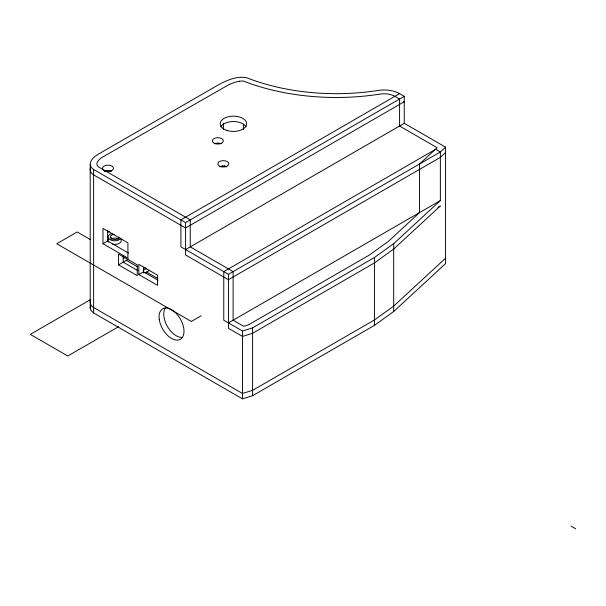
<?xml version="1.0" encoding="UTF-8"?>
<svg xmlns="http://www.w3.org/2000/svg" width="606" height="606" viewBox="0 0 606 606"><rect width="100%" height="100%" fill="white"/><g stroke="black" fill="none" stroke-linecap="round" stroke-linejoin="round"><path stroke-width="0.91" d="M399.68 93.688A22.043 12.726 0 0 0 378.28 90.408A159.257 91.945 0 0 1 246.687 77.75C236.931 75.803 227.144 80.189 218.698 84.673L98.293 154.189C94.544 156.454 90.241 159.772 90.188 164.574L90.188 308.015L91.218 310.848L93.619 312.931L242.468 398.862L252.604 395.718L374.432 325.377L393.695 311.492L445.562 263.618L445.562 147.167L404.255 123.321L185.58 249.574M90.188 308.015L90.468 305.841M90.468 167.794C89.476 170.574 91.089 173.596 93.619 174.884L185.58 227.977L404.255 101.725L403.687 101.399M90.468 300.44C89.476 303.22 91.089 306.242 93.619 307.53L242.468 393.468L252.604 390.317L374.432 319.976L393.695 306.098L445.562 258.217M445.562 147.167L440.357 151.977L228.439 274.321L180.906 246.877L180.906 219.88L399.581 93.627L404.255 96.324L404.255 123.321M445.562 152.568L440.357 157.371L228.439 279.722L185.58 254.975L185.58 222.576L93.619 169.483L91.218 167.407L90.188 164.574M393.695 243.642L440.357 200.571L440.357 151.977L435.684 149.273L223.765 271.624L223.765 320.218L242.468 331.012L252.604 327.861L374.432 257.527L393.695 243.642L393.695 311.492M107.944 232.196L109.572 231.257M221.19 166.817L222.819 165.877M102.975 243.726L127.911 258.126L127.911 242.824L102.975 228.432L102.975 243.726L107.648 241.029L128.563 253.103M123.23 258.573L124.791 257.671M185.58 222.576L404.255 96.324M118.556 264.875L137.259 275.669L137.259 264.875L118.556 254.073L118.556 264.875L128.692 259.027M143.493 268.473L145.054 267.572M90.862 299.402L30.3 334.368L67.774 356.002L118.518 326.71M143.493 270.276L146.614 268.473M138.819 274.533L157.522 285.328L157.522 275.154L138.819 264.36L138.819 274.533L143.493 271.829L158.136 280.283M145.054 272.973L149.727 270.276M201.124 315.802L191.322 321.46L56.759 243.771L77.174 231.984L90.226 239.514M228.439 322.915L440.357 200.571M437.903 207.381L440.357 205.964L393.695 249.043L374.432 262.928L252.604 333.262L242.468 336.413L228.439 328.316L228.439 274.321M229.288 84.408L102.975 156.886C99.831 158.416 94.188 163.544 98.293 166.786L190.254 219.88L190.254 246.877L233.121 271.624L233.121 320.218L243.665 326.308L248.611 324.771L369.493 254.975L388.294 241.43L419.534 212.585L419.534 163.991L437.161 147.72L399.581 126.025L399.581 99.028L395.006 96.384A15.43 8.908 0 0 0 380.023 94.089A165.87 95.763 0 0 1 243.407 81.075A4.795 2.765 0 0 0 241.658 81.052L241.188 81.06A12.325 7.113 0 0 0 240.544 81.121L239.734 81.234M224.447 165.877L226.068 166.809M126.109 260.232L137.524 266.829M146.5 272.003L157.916 278.601M137.873 270.624L123.23 262.171L123.23 255.876M571.026 526.099L575.7 528.803M374.432 257.527L374.432 325.377M252.604 327.861L252.604 395.718M243.407 124.109L243.407 129.487M242.468 331.012L242.468 398.862M223.379 123.23L223.379 129.51M143.493 267.208L143.493 272.973M107.648 230.227L107.648 241.029M93.619 169.483L93.619 312.931M104.429 171.271A5.507 3.181 0 0 1 111.489 171.271M219.766 166.771A5.507 3.181 0 0 1 226.826 166.771M214.312 143.827A5.507 3.181 0 0 1 221.372 143.827M220.826 126.859A13.226 7.636 0 0 1 233.431 121.533A13.226 7.636 0 0 1 246.028 126.859M229.424 84.492A32.754 18.915 0 0 1 239.673 81.143M181.929 337.436A17.635 10.181 60 0 1 166.953 325.649A17.635 10.181 60 0 1 165.771 307.439M111.027 239.135A4.409 2.545 0 0 1 118.291 239.135M120.965 239.415A6.613 3.818 0 0 1 119.337 243.279A6.613 3.818 0 0 1 112.655 244.218M108.595 242.097A6.613 3.818 0 0 1 108.875 238.726M110.913 237.431A6.613 3.818 0 0 1 111.451 237.241M120.965 238.135A6.613 3.818 0 0 1 109.981 239.681A6.613 3.818 0 0 1 112.655 233.34M119.049 237.241A4.409 2.545 0 0 1 114.511 239.521A4.409 2.545 0 0 1 110.254 237.067A4.409 2.545 0 0 1 114.208 234.446M105.202 171.074A5.507 3.181 0 0 0 113.466 168.316A5.507 3.181 0 0 0 105.202 165.559A5.507 3.181 0 0 0 105.202 171.074M220.546 166.574A5.507 3.181 0 0 0 228.81 163.817A5.507 3.181 0 0 0 220.546 161.06A5.507 3.181 0 0 0 220.546 166.574M215.085 143.622A5.507 3.181 0 0 0 223.356 140.872A5.507 3.181 0 0 0 215.085 138.115A5.507 3.181 0 0 0 215.085 143.622M226.818 130.388A13.226 7.636 0 0 0 246.657 123.775A13.226 7.636 0 0 0 226.818 117.163A13.226 7.636 0 0 0 226.818 130.388M159.219 319.203A17.635 10.181 60 0 0 179.391 339.754A17.635 10.181 60 0 0 175.982 313.166A17.635 10.181 60 0 0 159.219 319.203"/></g></svg>
